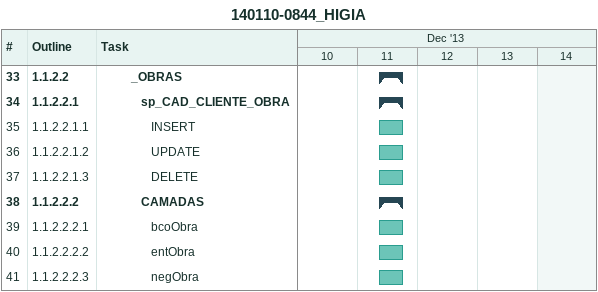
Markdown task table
140110-0844_HIGIA

| ID | WBS | Task | Start | Finish |
|---|---|---|---|---|
| 33 | 1.1.2.2 | **_OBRAS** | 2013-12-11 | 2013-12-11 |
| 34 | 1.1.2.2.1 | **sp_CAD_CLIENTE_OBRA** | 2013-12-11 | 2013-12-11 |
| 35 | 1.1.2.2.1.1 | INSERT | 2013-12-11 | 2013-12-11 |
| 36 | 1.1.2.2.1.2 | UPDATE | 2013-12-11 | 2013-12-11 |
| 37 | 1.1.2.2.1.3 | DELETE | 2013-12-11 | 2013-12-11 |
| 38 | 1.1.2.2.2 | **CAMADAS** | 2013-12-11 | 2013-12-11 |
| 39 | 1.1.2.2.2.1 | bcoObra | 2013-12-11 | 2013-12-11 |
| 40 | 1.1.2.2.2.2 | entObra | 2013-12-11 | 2013-12-11 |
| 41 | 1.1.2.2.2.3 | negObra | 2013-12-11 | 2013-12-11 |
